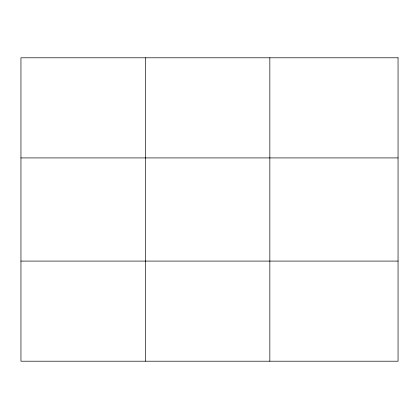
<?xml version="1.0" encoding="UTF-8"?>
<svg xmlns="http://www.w3.org/2000/svg" width="419" height="419" viewBox="0 0 419 419"><rect width="100%" height="100%" fill="white"/><g stroke="black" fill="none" stroke-linecap="round" stroke-linejoin="round"><path stroke-width="0.63" d="M145.393 57.791L145.393 361.209M269.836 57.791L269.836 361.209M20.95 157.916L398.05 157.916M20.95 261.084L398.05 261.084M398.05 57.791L398.05 361.209L20.95 361.209L20.95 57.791L398.05 57.791"/></g></svg>
